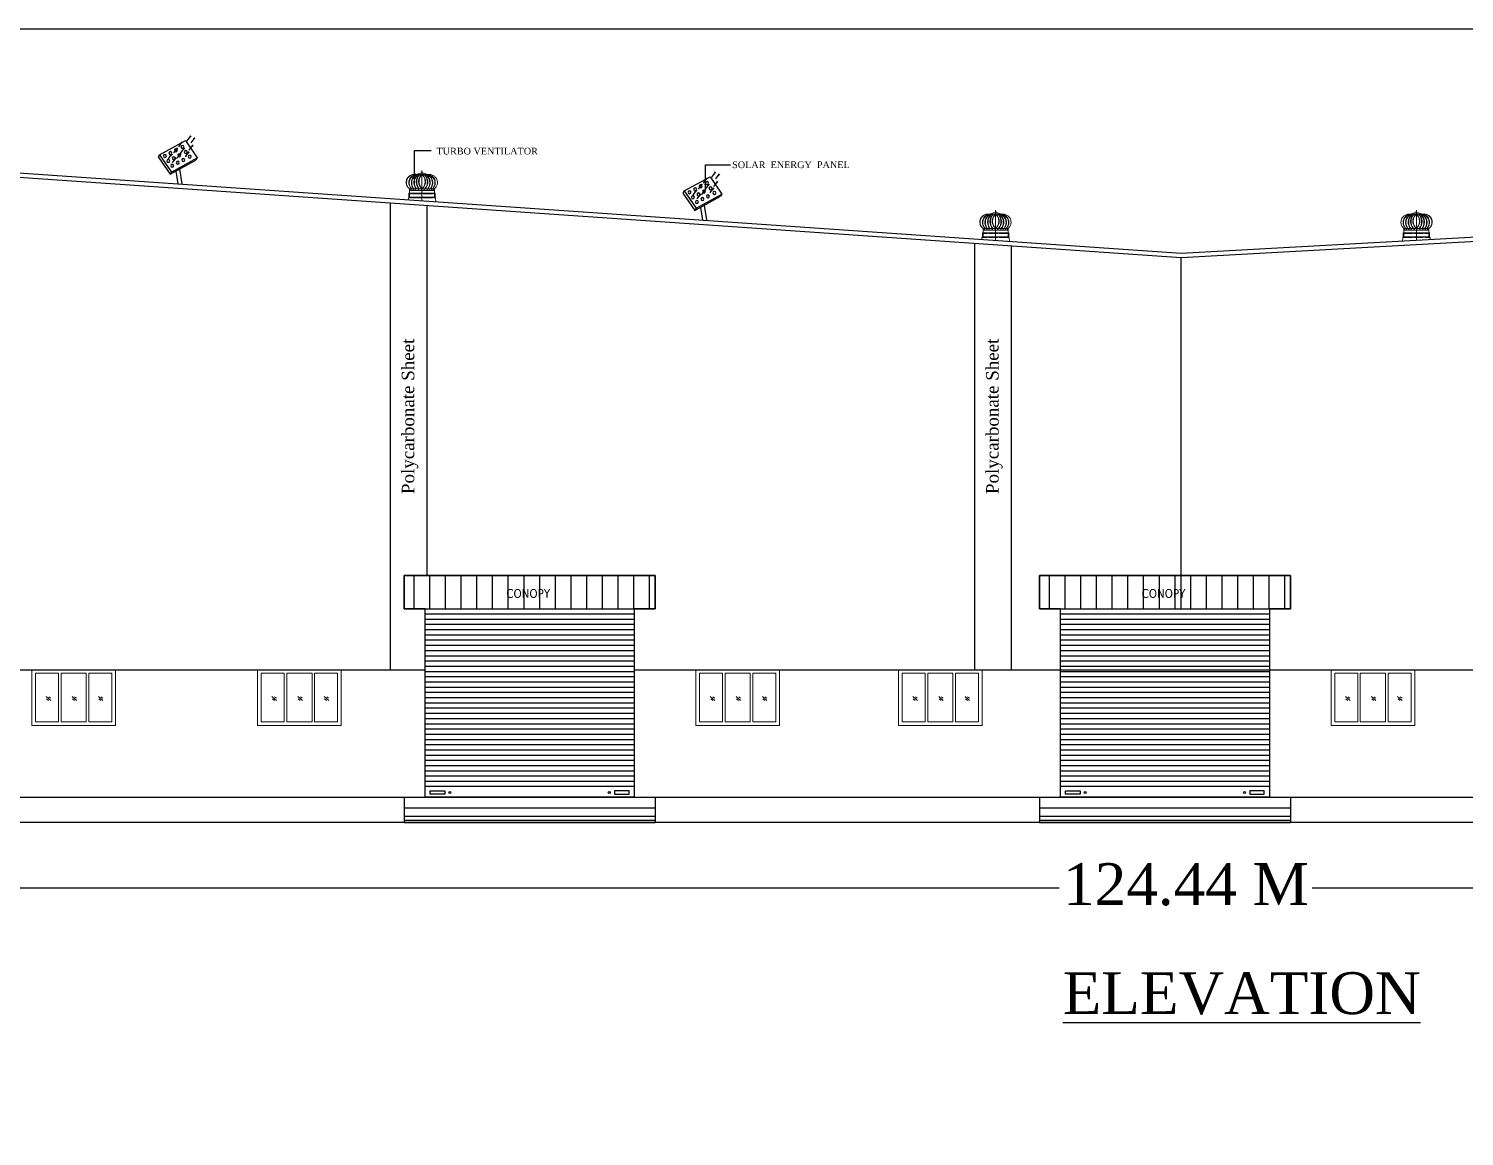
# Model space of a CAD drawing. Header units: metres. Extents: x 31037 to 31490, y -4422 to -3483.
# Drawn here: x 31196.81 to 31231.13, y -4395.07 to -4368.61 of the extents above; entities that cross this region are included whole.
import ezdxf

# ---------------------------------------------------------------- set-up
doc = ezdxf.new("R2010")
doc.units = ezdxf.units.M
doc.header["$LTSCALE"] = 30
doc.header["$MEASUREMENT"] = 0
doc.linetypes.add('DASHDOT', pattern=[1, 0.5, -0.25, 0, -0.25])
doc.layers.get('0').update_dxf_attribs({"color": 30, "lineweight": 40})
for name, color, linetype in [('COLUMN', 2, 'Continuous'), ('JSC-1A-Thin', 254, 'Continuous'), ('JSC-B-Main Wall', 20, 'Continuous'), ('OBJ', 5, 'Continuous')]:
    doc.layers.add(name, color=color, linetype=linetype)
for name, color, linetype, lineweight in [('DIM', 5, 'Continuous', 25), ('HAT', 8, 'Continuous', 18), ('JSC-K-Text 2', 7, 'Continuous', 20), ('JSC-S-Joinerys', 126, 'Continuous', 18), ('TEXT', 11, 'Continuous', 30), ('WINDOW', 3, 'Continuous', 30)]:
    doc.layers.add(name, color=color, linetype=linetype, lineweight=lineweight)
doc.styles.add('DIM', font='times.ttf')
doc.styles.add('JSC-Tahoma', font='tahoma.ttf')
doc.styles.add('ROMANC', font='times.ttf')
doc.styles.add('ROMANS', font='stylu.ttf', dxfattribs={"width": 0.75})
doc.styles.get("Standard").update_dxf_attribs({"font": 'times.ttf', "height": 0.05})
doc.dimstyles.new('STANDARD$7', dxfattribs={"dimtxt": 0.18, "dimasz": 7, "dimexe": 0.18, "dimexo": 0.0625, "dimgap": 0.09, "dimtad": 0, "dimtih": 1, "dimtoh": 1, "dimdec": 3, "dimzin": 0, "dimdsep": 46, "dimtxsty": 'ROMANS', "dimcen": 0.09, "dimclrd": 3, "dimclrt": 2, "dimaunit": 1, "dimadec": 0, "dimazin": 0, "dimtfac": 1, "dimtdec": 3, "dimtofl": 0, "dimtmove": 2, "dimatfit": 3, "dimfxl": 0, "dimtolj": 1, "dimtzin": 0, "dimarcsym": 0})

# ---------------------------------------------------------------- blocks, each defined once
blk = doc.blocks.new('EGEGRE')
at = {"layer": 'JSC-1A-Thin', "lineweight": 9, "extrusion": (0.000697341, -0.000131776, 1)}
blk.add_line((17325.445, -5309.269, 0), (17325.436, -5309.368), dxfattribs=at)
at = {"layer": 'JSC-1A-Thin', "lineweight": 9, "extrusion": (0.000697341, -0.000131776, 1), "elevation": 12.781}
for points in [[(17325.593, -5308.71), (17325.574, -5308.71), (17325.556, -5308.712), (17325.536, -5308.717), (17325.519, -5308.724), (17325.501, -5308.731), (17325.485, -5308.74), (17325.469, -5308.752), (17325.455, -5308.764), (17325.442, -5308.779), (17325.431, -5308.793), (17325.421, -5308.809), (17325.412, -5308.827), (17325.405, -5308.844), (17325.401, -5308.862), (17325.398, -5308.881), (17325.397, -5308.9), (17325.397, -5308.919), (17325.401, -5308.938), (17325.405, -5308.957), (17325.411, -5308.974), (17325.419, -5308.992), (17325.428, -5309.008), (17325.439, -5309.023), (17325.452, -5309.038), (17325.466, -5309.05)], [(17325.625, -5308.71), (17325.606, -5308.712), (17325.587, -5308.716), (17325.569, -5308.722), (17325.551, -5308.731), (17325.535, -5308.74), (17325.52, -5308.752), (17325.505, -5308.764), (17325.493, -5308.777), (17325.48, -5308.792), (17325.471, -5308.808), (17325.462, -5308.826), (17325.456, -5308.844), (17325.451, -5308.862), (17325.448, -5308.881), (17325.447, -5308.9), (17325.447, -5308.919), (17325.449, -5308.937), (17325.453, -5308.956), (17325.459, -5308.973), (17325.468, -5308.991), (17325.476, -5309.008), (17325.487, -5309.023), (17325.499, -5309.038), (17325.514, -5309.05)], [(17325.625, -5308.71), (17325.605, -5308.715), (17325.587, -5308.721), (17325.568, -5308.729), (17325.551, -5308.739), (17325.535, -5308.75), (17325.52, -5308.764), (17325.506, -5308.779), (17325.495, -5308.793), (17325.484, -5308.811), (17325.475, -5308.829), (17325.468, -5308.847), (17325.462, -5308.867), (17325.459, -5308.885), (17325.458, -5308.905), (17325.459, -5308.926), (17325.461, -5308.946), (17325.466, -5308.965), (17325.472, -5308.984), (17325.48, -5309.002), (17325.489, -5309.019), (17325.501, -5309.035), (17325.514, -5309.05)], [(17325.652, -5308.71), (17325.633, -5308.717), (17325.614, -5308.726), (17325.597, -5308.736), (17325.581, -5308.748), (17325.567, -5308.762), (17325.553, -5308.777), (17325.541, -5308.793), (17325.531, -5308.81), (17325.523, -5308.828), (17325.516, -5308.847), (17325.512, -5308.866), (17325.508, -5308.885), (17325.507, -5308.906), (17325.508, -5308.926), (17325.512, -5308.946), (17325.516, -5308.965), (17325.523, -5308.984), (17325.532, -5309.002), (17325.542, -5309.019), (17325.553, -5309.036), (17325.568, -5309.05)], [(17325.652, -5308.71), (17325.633, -5308.718), (17325.616, -5308.729), (17325.599, -5308.741), (17325.584, -5308.754), (17325.57, -5308.768), (17325.558, -5308.785), (17325.547, -5308.802), (17325.537, -5308.82), (17325.53, -5308.839), (17325.524, -5308.858), (17325.52, -5308.878), (17325.517, -5308.899), (17325.517, -5308.919), (17325.52, -5308.939), (17325.523, -5308.959), (17325.528, -5308.98), (17325.535, -5308.998), (17325.545, -5309.017), (17325.556, -5309.033), (17325.568, -5309.049)], [(17325.679, -5308.709), (17325.662, -5308.72), (17325.645, -5308.733), (17325.631, -5308.747), (17325.617, -5308.763), (17325.605, -5308.78), (17325.595, -5308.798), (17325.586, -5308.817), (17325.579, -5308.837), (17325.574, -5308.856), (17325.57, -5308.877), (17325.569, -5308.898), (17325.57, -5308.919), (17325.572, -5308.939), (17325.577, -5308.959), (17325.583, -5308.98), (17325.592, -5308.998), (17325.602, -5309.017), (17325.613, -5309.034), (17325.626, -5309.05)], [(17325.679, -5308.709), (17325.663, -5308.722), (17325.648, -5308.737), (17325.634, -5308.754), (17325.622, -5308.77), (17325.611, -5308.789), (17325.602, -5308.808), (17325.593, -5308.828), (17325.587, -5308.848), (17325.584, -5308.869), (17325.581, -5308.89), (17325.581, -5308.911), (17325.582, -5308.932), (17325.586, -5308.954), (17325.591, -5308.974), (17325.597, -5308.994), (17325.606, -5309.013), (17325.616, -5309.032), (17325.629, -5309.05)], [(17325.593, -5308.71), (17325.939, -5308.71)], [(17325.907, -5308.71), (17325.885, -5308.699), (17325.861, -5308.691), (17325.838, -5308.684), (17325.815, -5308.679), (17325.79, -5308.676), (17325.766, -5308.675), (17325.742, -5308.676), (17325.716, -5308.679), (17325.693, -5308.684), (17325.67, -5308.691), (17325.647, -5308.699), (17325.625, -5308.71)], [(17325.713, -5308.71), (17325.698, -5308.722), (17325.683, -5308.737), (17325.67, -5308.754), (17325.659, -5308.77), (17325.649, -5308.788), (17325.641, -5308.807), (17325.634, -5308.826), (17325.629, -5308.846), (17325.626, -5308.866), (17325.625, -5308.886), (17325.626, -5308.906), (17325.629, -5308.927), (17325.633, -5308.946), (17325.639, -5308.966), (17325.647, -5308.985), (17325.657, -5309.003), (17325.668, -5309.02), (17325.681, -5309.036), (17325.695, -5309.051)], [(17325.713, -5308.709), (17325.698, -5308.725), (17325.684, -5308.743), (17325.672, -5308.761), (17325.662, -5308.781), (17325.653, -5308.801), (17325.647, -5308.821), (17325.641, -5308.844), (17325.639, -5308.865), (17325.637, -5308.887), (17325.638, -5308.909), (17325.641, -5308.931), (17325.645, -5308.952), (17325.652, -5308.973), (17325.66, -5308.994), (17325.67, -5309.013), (17325.681, -5309.032), (17325.695, -5309.05)], [(17325.765, -5308.71), (17325.75, -5308.722), (17325.735, -5308.737), (17325.723, -5308.752), (17325.712, -5308.768), (17325.702, -5308.785), (17325.694, -5308.803), (17325.688, -5308.821), (17325.684, -5308.841), (17325.681, -5308.86), (17325.68, -5308.88), (17325.681, -5308.9), (17325.684, -5308.919), (17325.689, -5308.938), (17325.695, -5308.957), (17325.703, -5308.975), (17325.713, -5308.992), (17325.724, -5309.009), (17325.737, -5309.023), (17325.751, -5309.037), (17325.767, -5309.049)], [(17325.766, -5308.71), (17325.75, -5308.725), (17325.737, -5308.741), (17325.725, -5308.758), (17325.714, -5308.777), (17325.706, -5308.797), (17325.699, -5308.817), (17325.694, -5308.837), (17325.691, -5308.858), (17325.69, -5308.88), (17325.691, -5308.901), (17325.694, -5308.922), (17325.699, -5308.943), (17325.706, -5308.963), (17325.714, -5308.983), (17325.725, -5309.001), (17325.737, -5309.019), (17325.75, -5309.035), (17325.766, -5309.05)], [(17325.754, -5308.667), (17325.777, -5308.667), (17325.777, -5308.674), (17325.754, -5308.674), (17325.754, -5308.667)], [(17325.761, -5308.637), (17325.77, -5308.637)], [(17325.761, -5308.637), (17325.761, -5308.667)], [(17325.762, -5309.05), (17325.777, -5309.035), (17325.79, -5309.019), (17325.803, -5309.001), (17325.813, -5308.983), (17325.822, -5308.963), (17325.828, -5308.943), (17325.834, -5308.922), (17325.836, -5308.901), (17325.837, -5308.88), (17325.836, -5308.858), (17325.834, -5308.837), (17325.828, -5308.817), (17325.822, -5308.797), (17325.813, -5308.777), (17325.803, -5308.758), (17325.79, -5308.741), (17325.777, -5308.725), (17325.762, -5308.71)], [(17325.762, -5309.049), (17325.777, -5309.037), (17325.791, -5309.023), (17325.804, -5309.009), (17325.815, -5308.992), (17325.825, -5308.975), (17325.834, -5308.957), (17325.84, -5308.938), (17325.844, -5308.919), (17325.848, -5308.9), (17325.848, -5308.88), (17325.848, -5308.86), (17325.844, -5308.841), (17325.84, -5308.821), (17325.834, -5308.803), (17325.826, -5308.785), (17325.817, -5308.768), (17325.806, -5308.752), (17325.793, -5308.737), (17325.779, -5308.722), (17325.763, -5308.71)], [(17325.77, -5308.637), (17325.77, -5308.667)], [(17325.833, -5309.05), (17325.846, -5309.032), (17325.858, -5309.013), (17325.868, -5308.994), (17325.876, -5308.973), (17325.882, -5308.952), (17325.887, -5308.931), (17325.89, -5308.909), (17325.89, -5308.887), (17325.889, -5308.865), (17325.886, -5308.844), (17325.881, -5308.821), (17325.874, -5308.801), (17325.866, -5308.781), (17325.855, -5308.761), (17325.844, -5308.743), (17325.83, -5308.725), (17325.815, -5308.709)], [(17325.834, -5309.051), (17325.848, -5309.036), (17325.86, -5309.02), (17325.871, -5309.003), (17325.881, -5308.985), (17325.889, -5308.966), (17325.895, -5308.946), (17325.899, -5308.927), (17325.903, -5308.906), (17325.903, -5308.886), (17325.903, -5308.866), (17325.899, -5308.846), (17325.894, -5308.826), (17325.888, -5308.807), (17325.88, -5308.788), (17325.869, -5308.77), (17325.859, -5308.754), (17325.845, -5308.737), (17325.831, -5308.722), (17325.815, -5308.71)], [(17325.9, -5309.05), (17325.912, -5309.032), (17325.922, -5309.013), (17325.931, -5308.994), (17325.937, -5308.974), (17325.942, -5308.954), (17325.946, -5308.932), (17325.947, -5308.911), (17325.946, -5308.89), (17325.944, -5308.869), (17325.941, -5308.848), (17325.935, -5308.828), (17325.927, -5308.808), (17325.917, -5308.789), (17325.907, -5308.77), (17325.894, -5308.754), (17325.88, -5308.737), (17325.865, -5308.722), (17325.849, -5308.709)], [(17325.903, -5309.05), (17325.915, -5309.034), (17325.927, -5309.017), (17325.936, -5308.998), (17325.945, -5308.98), (17325.951, -5308.959), (17325.955, -5308.939), (17325.959, -5308.919), (17325.959, -5308.898), (17325.958, -5308.877), (17325.955, -5308.856), (17325.95, -5308.837), (17325.942, -5308.817), (17325.934, -5308.798), (17325.923, -5308.78), (17325.911, -5308.763), (17325.898, -5308.747), (17325.882, -5308.733), (17325.867, -5308.72), (17325.849, -5308.709)], [(17325.961, -5309.049), (17325.973, -5309.033), (17325.983, -5309.017), (17325.992, -5308.998), (17326, -5308.98), (17326.005, -5308.959), (17326.009, -5308.939), (17326.011, -5308.919), (17326.011, -5308.899), (17326.009, -5308.878), (17326.005, -5308.858), (17325.999, -5308.839), (17325.991, -5308.82), (17325.982, -5308.802), (17325.971, -5308.785), (17325.959, -5308.768), (17325.944, -5308.754), (17325.929, -5308.741), (17325.913, -5308.729), (17325.895, -5308.718), (17325.877, -5308.71)], [(17325.961, -5309.05), (17325.974, -5309.036), (17325.986, -5309.019), (17325.997, -5309.002), (17326.005, -5308.984), (17326.012, -5308.965), (17326.017, -5308.946), (17326.02, -5308.926), (17326.02, -5308.906), (17326.02, -5308.885), (17326.017, -5308.866), (17326.012, -5308.847), (17326.005, -5308.828), (17325.997, -5308.81), (17325.987, -5308.793), (17325.974, -5308.777), (17325.961, -5308.762), (17325.946, -5308.748), (17325.931, -5308.736), (17325.914, -5308.726), (17325.896, -5308.717), (17325.877, -5308.71)], [(17325.903, -5308.71), (17325.922, -5308.712), (17325.941, -5308.716), (17325.959, -5308.722), (17325.976, -5308.731), (17325.992, -5308.74), (17326.007, -5308.752), (17326.022, -5308.764), (17326.035, -5308.777), (17326.047, -5308.792), (17326.056, -5308.808), (17326.065, -5308.826), (17326.072, -5308.844), (17326.077, -5308.862), (17326.08, -5308.881), (17326.081, -5308.9), (17326.08, -5308.919), (17326.078, -5308.937), (17326.074, -5308.956), (17326.068, -5308.973), (17326.06, -5308.991), (17326.051, -5309.008), (17326.04, -5309.023), (17326.028, -5309.038), (17326.014, -5309.05), (17326.027, -5309.035), (17326.038, -5309.019), (17326.049, -5309.002), (17326.056, -5308.984), (17326.063, -5308.965), (17326.068, -5308.946), (17326.07, -5308.926), (17326.07, -5308.905), (17326.069, -5308.885), (17326.066, -5308.867), (17326.06, -5308.847), (17326.053, -5308.829), (17326.045, -5308.811), (17326.034, -5308.793), (17326.022, -5308.779), (17326.008, -5308.764), (17325.994, -5308.75), (17325.978, -5308.739), (17325.96, -5308.729), (17325.942, -5308.721), (17325.923, -5308.715), (17325.904, -5308.71)], [(17326.065, -5309.049), (17326.08, -5309.038), (17326.093, -5309.024), (17326.106, -5309.01), (17326.116, -5308.994), (17326.126, -5308.977), (17326.133, -5308.961), (17326.138, -5308.943), (17326.142, -5308.923), (17326.144, -5308.905), (17326.144, -5308.886), (17326.142, -5308.867), (17326.138, -5308.849), (17326.132, -5308.831), (17326.125, -5308.814), (17326.116, -5308.798), (17326.105, -5308.782), (17326.092, -5308.767), (17326.079, -5308.754), (17326.063, -5308.743), (17326.049, -5308.733), (17326.031, -5308.724), (17326.013, -5308.718), (17325.995, -5308.713), (17325.977, -5308.71), (17325.958, -5308.709), (17325.939, -5308.71)], [(17326.066, -5309.05), (17326.08, -5309.038), (17326.093, -5309.023), (17326.104, -5309.008), (17326.114, -5308.992), (17326.122, -5308.974), (17326.127, -5308.957), (17326.132, -5308.938), (17326.135, -5308.919), (17326.135, -5308.9), (17326.134, -5308.881), (17326.131, -5308.862), (17326.126, -5308.844), (17326.12, -5308.827), (17326.111, -5308.809), (17326.101, -5308.793), (17326.09, -5308.779), (17326.077, -5308.764), (17326.063, -5308.752), (17326.047, -5308.74), (17326.031, -5308.731), (17326.013, -5308.724), (17325.996, -5308.717), (17325.977, -5308.712), (17325.959, -5308.71), (17325.94, -5308.71)], [(17325.451, -5309.159), (17326.08, -5309.159)], [(17326.08, -5309.254), (17325.451, -5309.254), (17325.451, -5309.159)], [(17325.466, -5309.05), (17326.066, -5309.05)], [(17325.466, -5309.05), (17325.497, -5309.093)], [(17325.466, -5309.159), (17325.466, -5309.05)], [(17325.466, -5309.093), (17326.066, -5309.093)], [(17325.466, -5309.169), (17325.467, -5309.169)], [(17325.466, -5309.169), (17325.466, -5309.17)], [(17325.466, -5309.172), (17325.466, -5309.173)], [(17325.466, -5309.174), (17325.466, -5309.176)], [(17325.466, -5309.176), (17325.466, -5309.178)], [(17325.466, -5309.179), (17325.466, -5309.182)], [(17325.466, -5309.182), (17325.466, -5309.184)], [(17325.466, -5309.184), (17325.466, -5309.186)], [(17325.466, -5309.187), (17325.466, -5309.19)], [(17325.466, -5309.191), (17325.466, -5309.192)], [(17325.466, -5309.193), (17325.466, -5309.195)], [(17325.466, -5309.195), (17325.466, -5309.197)], [(17325.466, -5309.199), (17325.466, -5309.201)], [(17325.466, -5309.201), (17325.466, -5309.203)], [(17325.466, -5309.203), (17325.466, -5309.205)], [(17325.466, -5309.206), (17325.466, -5309.209)], [(17325.466, -5309.209), (17325.466, -5309.211)], [(17325.466, -5309.212), (17325.466, -5309.214)], [(17325.466, -5309.214), (17325.466, -5309.217)], [(17325.466, -5309.218), (17325.466, -5309.22)], [(17325.466, -5309.22), (17325.466, -5309.222)], [(17325.466, -5309.222), (17325.466, -5309.224)], [(17325.466, -5309.225), (17325.466, -5309.228)], [(17325.466, -5309.228), (17325.466, -5309.23)], [(17325.466, -5309.231), (17325.466, -5309.232)], [(17325.466, -5309.233), (17325.466, -5309.236)], [(17325.466, -5309.237), (17325.466, -5309.239)], [(17325.466, -5309.239), (17325.466, -5309.241)], [(17325.466, -5309.241), (17325.466, -5309.243)], [(17325.466, -5309.245), (17325.466, -5309.247)], [(17325.468, -5309.169), (17325.47, -5309.169)], [(17325.47, -5309.169), (17325.472, -5309.169)], [(17325.474, -5309.169), (17325.475, -5309.169)], [(17325.476, -5309.169), (17325.478, -5309.169)], [(17325.478, -5309.169), (17325.48, -5309.169)], [(17325.481, -5309.169), (17325.483, -5309.169)], [(17325.484, -5309.169), (17325.486, -5309.169)], [(17325.487, -5309.169), (17325.489, -5309.169)], [(17325.489, -5309.169), (17325.491, -5309.169)], [(17325.493, -5309.169), (17325.494, -5309.169)], [(17325.495, -5309.169), (17325.497, -5309.169)], [(17325.497, -5309.169), (17325.499, -5309.169)], [(17325.501, -5309.169), (17325.502, -5309.169)], [(17325.503, -5309.169), (17325.505, -5309.169)], [(17325.505, -5309.169), (17325.507, -5309.169)], [(17325.508, -5309.169), (17325.51, -5309.169)], [(17325.512, -5309.169), (17325.513, -5309.169)], [(17325.514, -5309.05), (17325.545, -5309.093)], [(17325.514, -5309.169), (17325.516, -5309.169)], [(17325.516, -5309.169), (17325.519, -5309.169)], [(17325.52, -5309.169), (17325.521, -5309.169)], [(17325.522, -5309.169), (17325.524, -5309.169)], [(17325.524, -5309.169), (17325.526, -5309.169)], [(17325.527, -5309.169), (17325.529, -5309.169)], [(17325.53, -5309.169), (17325.532, -5309.169)], [(17325.533, -5309.169), (17325.535, -5309.169)], [(17325.535, -5309.169), (17325.538, -5309.169)], [(17325.539, -5309.169), (17325.54, -5309.169)], [(17325.541, -5309.169), (17325.543, -5309.169)], [(17325.543, -5309.169), (17325.545, -5309.169)], [(17325.547, -5309.169), (17325.548, -5309.169)], [(17325.549, -5309.169), (17325.551, -5309.169)], [(17325.551, -5309.169), (17325.553, -5309.169)], [(17325.554, -5309.169), (17325.557, -5309.169)], [(17325.558, -5309.169), (17325.559, -5309.169)], [(17325.56, -5309.169), (17325.562, -5309.169)], [(17325.562, -5309.169), (17325.565, -5309.169)], [(17325.566, -5309.169), (17325.567, -5309.169)], [(17325.567, -5309.05), (17325.599, -5309.093)], [(17325.568, -5309.169), (17325.57, -5309.169)], [(17325.57, -5309.169), (17325.572, -5309.169)], [(17325.574, -5309.169), (17325.576, -5309.169)], [(17325.576, -5309.169), (17325.578, -5309.169)], [(17325.579, -5309.169), (17325.581, -5309.169)], [(17325.581, -5309.169), (17325.584, -5309.169)], [(17325.585, -5309.169), (17325.586, -5309.169)], [(17325.587, -5309.169), (17325.589, -5309.169)], [(17325.589, -5309.169), (17325.592, -5309.169)], [(17325.593, -5309.169), (17325.595, -5309.169)], [(17325.595, -5309.169), (17325.597, -5309.169)], [(17325.597, -5309.169), (17325.599, -5309.169)], [(17325.6, -5309.169), (17325.603, -5309.169)], [(17325.604, -5309.169), (17325.605, -5309.169)], [(17325.606, -5309.169), (17325.608, -5309.169)], [(17325.608, -5309.169), (17325.611, -5309.169)], [(17325.612, -5309.169), (17325.614, -5309.169)], [(17325.614, -5309.169), (17325.616, -5309.169)], [(17325.616, -5309.169), (17325.618, -5309.169)], [(17325.62, -5309.169), (17325.622, -5309.169)], [(17325.622, -5309.169), (17325.624, -5309.169)], [(17325.625, -5309.169), (17325.627, -5309.169)], [(17325.626, -5309.05), (17325.658, -5309.093)], [(17325.627, -5309.169), (17325.63, -5309.169)], [(17325.631, -5309.169), (17325.633, -5309.169)], [(17325.633, -5309.169), (17325.635, -5309.169)], [(17325.635, -5309.169), (17325.638, -5309.169)], [(17325.639, -5309.169), (17325.641, -5309.169)], [(17325.641, -5309.169), (17325.643, -5309.169)], [(17325.644, -5309.169), (17325.645, -5309.169)], [(17325.647, -5309.169), (17325.649, -5309.169)], [(17325.65, -5309.169), (17325.652, -5309.169)], [(17325.652, -5309.169), (17325.654, -5309.169)], [(17325.654, -5309.169), (17325.657, -5309.169)], [(17325.658, -5309.169), (17325.66, -5309.169)], [(17325.66, -5309.169), (17325.662, -5309.169)], [(17325.663, -5309.169), (17325.665, -5309.169)], [(17325.666, -5309.169), (17325.668, -5309.169)], [(17325.668, -5309.169), (17325.67, -5309.169)], [(17325.671, -5309.169), (17325.673, -5309.169)], [(17325.673, -5309.169), (17325.676, -5309.169)], [(17325.677, -5309.169), (17325.679, -5309.169)], [(17325.679, -5309.169), (17325.681, -5309.169)], [(17325.682, -5309.169), (17325.684, -5309.169)], [(17325.685, -5309.169), (17325.687, -5309.169)], [(17325.687, -5309.169), (17325.689, -5309.169)], [(17325.69, -5309.169), (17325.691, -5309.169)], [(17325.693, -5309.169), (17325.695, -5309.169)], [(17325.695, -5309.05), (17325.726, -5309.093)], [(17325.696, -5309.169), (17325.698, -5309.169)], [(17325.698, -5309.169), (17325.7, -5309.169)], [(17325.702, -5309.169), (17325.703, -5309.169)], [(17325.704, -5309.169), (17325.706, -5309.169)], [(17325.706, -5309.169), (17325.708, -5309.169)], [(17325.709, -5309.169), (17325.711, -5309.169)], [(17325.712, -5309.169), (17325.714, -5309.169)], [(17325.714, -5309.169), (17325.716, -5309.169)], [(17325.717, -5309.169), (17325.719, -5309.169)], [(17325.721, -5309.169), (17325.722, -5309.169)], [(17325.723, -5309.169), (17325.725, -5309.169)], [(17325.725, -5309.169), (17325.727, -5309.169)], [(17325.728, -5309.169), (17325.73, -5309.169)], [(17325.731, -5309.169), (17325.733, -5309.169)], [(17325.733, -5309.169), (17325.735, -5309.169)], [(17325.736, -5309.169), (17325.738, -5309.169)], [(17325.739, -5309.169), (17325.741, -5309.169)], [(17325.742, -5309.169), (17325.744, -5309.169)], [(17325.744, -5309.169), (17325.746, -5309.169)], [(17325.748, -5309.169), (17325.749, -5309.169)], [(17325.75, -5309.169), (17325.752, -5309.169)], [(17325.752, -5309.169), (17325.754, -5309.169)], [(17325.755, -5309.169), (17325.757, -5309.169)], [(17325.758, -5309.169), (17325.76, -5309.169)], [(17325.76, -5309.169), (17325.762, -5309.169)], [(17325.762, -5309.05), (17325.794, -5309.093)], [(17325.763, -5309.169), (17325.766, -5309.169)], [(17325.767, -5309.169), (17325.768, -5309.169)], [(17325.769, -5309.169), (17325.771, -5309.169)], [(17325.771, -5309.169), (17325.773, -5309.169)], [(17325.775, -5309.169), (17325.776, -5309.169)], [(17325.777, -5309.169), (17325.779, -5309.169)], [(17325.779, -5309.169), (17325.781, -5309.169)], [(17325.782, -5309.169), (17325.785, -5309.169)], [(17325.785, -5309.169), (17325.787, -5309.169)], [(17325.788, -5309.169), (17325.79, -5309.169)], [(17325.79, -5309.169), (17325.793, -5309.169)], [(17325.794, -5309.169), (17325.795, -5309.169)], [(17325.796, -5309.169), (17325.798, -5309.169)], [(17325.798, -5309.169), (17325.8, -5309.169)], [(17325.801, -5309.169), (17325.804, -5309.169)], [(17325.804, -5309.169), (17325.806, -5309.169)], [(17325.806, -5309.169), (17325.808, -5309.169)], [(17325.809, -5309.169), (17325.812, -5309.169)], [(17325.813, -5309.169), (17325.814, -5309.169)], [(17325.815, -5309.169), (17325.817, -5309.169)], [(17325.817, -5309.169), (17325.819, -5309.169)], [(17325.821, -5309.169), (17325.823, -5309.169)], [(17325.823, -5309.169), (17325.825, -5309.169)], [(17325.825, -5309.169), (17325.827, -5309.169)], [(17325.828, -5309.169), (17325.831, -5309.169)], [(17325.831, -5309.169), (17325.833, -5309.169)], [(17325.834, -5309.05), (17325.865, -5309.093)], [(17325.834, -5309.169), (17325.836, -5309.169)], [(17325.836, -5309.169), (17325.839, -5309.169)], [(17325.84, -5309.169), (17325.842, -5309.169)], [(17325.842, -5309.169), (17325.844, -5309.169)], [(17325.844, -5309.169), (17325.846, -5309.169)], [(17325.848, -5309.169), (17325.85, -5309.169)], [(17325.85, -5309.169), (17325.852, -5309.169)], [(17325.853, -5309.169), (17325.854, -5309.169)], [(17325.855, -5309.169), (17325.858, -5309.169)], [(17325.859, -5309.169), (17325.861, -5309.169)], [(17325.861, -5309.169), (17325.863, -5309.169)], [(17325.864, -5309.169), (17325.866, -5309.169)], [(17325.867, -5309.169), (17325.869, -5309.169)], [(17325.869, -5309.169), (17325.871, -5309.169)], [(17325.872, -5309.169), (17325.873, -5309.169)], [(17325.874, -5309.169), (17325.877, -5309.169)], [(17325.877, -5309.169), (17325.88, -5309.169)], [(17325.88, -5309.169), (17325.882, -5309.169)], [(17325.883, -5309.169), (17325.885, -5309.169)], [(17325.886, -5309.169), (17325.888, -5309.169)], [(17325.888, -5309.169), (17325.89, -5309.169)], [(17325.891, -5309.169), (17325.892, -5309.169)], [(17325.894, -5309.169), (17325.896, -5309.169)], [(17325.896, -5309.169), (17325.898, -5309.169)], [(17325.899, -5309.169), (17325.9, -5309.169)], [(17325.901, -5309.05), (17325.934, -5309.093)], [(17325.903, -5309.169), (17325.904, -5309.169)], [(17325.905, -5309.169), (17325.907, -5309.169)], [(17325.907, -5309.169), (17325.909, -5309.169)], [(17325.91, -5309.169), (17325.912, -5309.169)], [(17325.913, -5309.169), (17325.915, -5309.169)], [(17325.915, -5309.169), (17325.917, -5309.169)], [(17325.918, -5309.169), (17325.919, -5309.169)], [(17325.921, -5309.169), (17325.923, -5309.169)], [(17325.923, -5309.169), (17325.926, -5309.169)], [(17325.926, -5309.169), (17325.928, -5309.169)], [(17325.929, -5309.169), (17325.931, -5309.169)], [(17325.932, -5309.169), (17325.934, -5309.169)], [(17325.934, -5309.169), (17325.936, -5309.169)], [(17325.937, -5309.169), (17325.939, -5309.169)], [(17325.94, -5309.169), (17325.942, -5309.169)], [(17325.942, -5309.169), (17325.944, -5309.169)], [(17325.945, -5309.169), (17325.946, -5309.169)], [(17325.949, -5309.169), (17325.95, -5309.169)], [(17325.951, -5309.169), (17325.953, -5309.169)], [(17325.953, -5309.169), (17325.955, -5309.169)], [(17325.956, -5309.169), (17325.958, -5309.169)], [(17325.959, -5309.169), (17325.961, -5309.169)], [(17325.961, -5309.05), (17325.992, -5309.093)], [(17325.961, -5309.169), (17325.963, -5309.169)], [(17325.964, -5309.169), (17325.965, -5309.169)], [(17325.967, -5309.169), (17325.969, -5309.169)], [(17325.969, -5309.169), (17325.971, -5309.169)], [(17325.972, -5309.169), (17325.974, -5309.169)], [(17325.976, -5309.169), (17325.977, -5309.169)], [(17325.978, -5309.169), (17325.98, -5309.169)], [(17325.98, -5309.169), (17325.982, -5309.169)], [(17325.983, -5309.169), (17325.985, -5309.169)], [(17325.986, -5309.169), (17325.988, -5309.169)], [(17325.988, -5309.169), (17325.99, -5309.169)], [(17325.991, -5309.169), (17325.994, -5309.169)], [(17325.994, -5309.169), (17325.996, -5309.169)], [(17325.997, -5309.169), (17325.999, -5309.169)], [(17325.999, -5309.169), (17326.001, -5309.169)], [(17326.002, -5309.169), (17326.004, -5309.169)], [(17326.005, -5309.169), (17326.007, -5309.169)], [(17326.007, -5309.169), (17326.009, -5309.169)], [(17326.01, -5309.169), (17326.013, -5309.169)], [(17326.013, -5309.169), (17326.015, -5309.169)], [(17326.016, -5309.05), (17326.047, -5309.093)], [(17326.016, -5309.169), (17326.017, -5309.169)], [(17326.018, -5309.169), (17326.02, -5309.169)], [(17326.022, -5309.169), (17326.023, -5309.169)], [(17326.024, -5309.169), (17326.026, -5309.169)], [(17326.026, -5309.169), (17326.028, -5309.169)], [(17326.029, -5309.169), (17326.032, -5309.169)], [(17326.032, -5309.169), (17326.034, -5309.169)], [(17326.035, -5309.169), (17326.036, -5309.169)], [(17326.037, -5309.169), (17326.04, -5309.169)], [(17326.04, -5309.169), (17326.042, -5309.169)], [(17326.043, -5309.169), (17326.045, -5309.169)], [(17326.045, -5309.169), (17326.047, -5309.169)], [(17326.049, -5309.169), (17326.051, -5309.169)], [(17326.051, -5309.169), (17326.053, -5309.169)], [(17326.054, -5309.169), (17326.055, -5309.169)], [(17326.056, -5309.169), (17326.059, -5309.169)], [(17326.059, -5309.169), (17326.061, -5309.169)], [(17326.062, -5309.169), (17326.063, -5309.169)], [(17326.064, -5309.169), (17326.066, -5309.169)], [(17326.066, -5309.159), (17326.066, -5309.05)], [(17326.066, -5309.169), (17326.066, -5309.17)], [(17326.066, -5309.172), (17326.066, -5309.173)], [(17326.066, -5309.174), (17326.066, -5309.176)], [(17326.066, -5309.176), (17326.066, -5309.178)], [(17326.066, -5309.179), (17326.066, -5309.182)], [(17326.066, -5309.182), (17326.066, -5309.184)], [(17326.066, -5309.184), (17326.066, -5309.186)], [(17326.066, -5309.187), (17326.066, -5309.19)], [(17326.066, -5309.191), (17326.066, -5309.192)], [(17326.066, -5309.193), (17326.066, -5309.195)], [(17326.066, -5309.195), (17326.066, -5309.197)], [(17326.066, -5309.199), (17326.066, -5309.201)], [(17326.066, -5309.201), (17326.066, -5309.203)], [(17326.066, -5309.203), (17326.066, -5309.205)], [(17326.066, -5309.206), (17326.066, -5309.209)], [(17326.066, -5309.209), (17326.066, -5309.211)], [(17326.066, -5309.212), (17326.066, -5309.214)], [(17326.066, -5309.214), (17326.066, -5309.217)], [(17326.066, -5309.218), (17326.066, -5309.22)], [(17326.066, -5309.22), (17326.066, -5309.222)], [(17326.066, -5309.222), (17326.066, -5309.224)], [(17326.066, -5309.225), (17326.066, -5309.228)], [(17326.066, -5309.228), (17326.066, -5309.23)], [(17326.066, -5309.231), (17326.066, -5309.232)], [(17326.066, -5309.233), (17326.066, -5309.236)], [(17326.066, -5309.237), (17326.066, -5309.239)], [(17326.066, -5309.239), (17326.066, -5309.241)], [(17326.066, -5309.241), (17326.066, -5309.243)], [(17326.066, -5309.245), (17326.066, -5309.247)], [(17326.08, -5309.254), (17326.08, -5309.159)], [(17325.441, -5309.268), (17325.466, -5309.268)], [(17325.466, -5309.247), (17325.466, -5309.249)], [(17325.466, -5309.25), (17325.466, -5309.251)], [(17325.466, -5309.252), (17325.466, -5309.255)], [(17325.466, -5309.255), (17325.466, -5309.258)], [(17325.466, -5309.258), (17325.466, -5309.26)], [(17325.466, -5309.261), (17325.466, -5309.263)], [(17325.466, -5309.264), (17325.466, -5309.266)], [(17325.466, -5309.266), (17325.466, -5309.268)], [(17325.466, -5309.268), (17325.467, -5309.268)], [(17325.468, -5309.268), (17325.47, -5309.268)], [(17325.47, -5309.268), (17325.472, -5309.268)], [(17325.474, -5309.268), (17325.475, -5309.268)], [(17325.476, -5309.268), (17325.478, -5309.268)], [(17325.478, -5309.268), (17325.48, -5309.268)], [(17325.481, -5309.268), (17325.483, -5309.268)], [(17325.484, -5309.268), (17325.486, -5309.268)], [(17325.487, -5309.268), (17325.489, -5309.268)], [(17325.489, -5309.268), (17325.491, -5309.268)], [(17325.493, -5309.268), (17325.494, -5309.268)], [(17325.495, -5309.268), (17325.497, -5309.268)], [(17325.497, -5309.268), (17325.499, -5309.268)], [(17325.501, -5309.268), (17325.502, -5309.268)], [(17325.503, -5309.268), (17325.505, -5309.268)], [(17325.505, -5309.268), (17325.507, -5309.268)], [(17325.508, -5309.268), (17325.51, -5309.268)], [(17325.512, -5309.268), (17325.513, -5309.268)], [(17325.514, -5309.268), (17325.516, -5309.268)], [(17325.516, -5309.268), (17325.519, -5309.268)], [(17325.52, -5309.268), (17325.521, -5309.268)], [(17325.522, -5309.268), (17325.524, -5309.268)], [(17325.524, -5309.268), (17325.526, -5309.268)], [(17325.527, -5309.268), (17325.529, -5309.268)], [(17325.53, -5309.268), (17325.532, -5309.268)], [(17325.533, -5309.268), (17325.535, -5309.268)], [(17325.535, -5309.268), (17325.538, -5309.268)], [(17325.539, -5309.268), (17325.54, -5309.268)], [(17325.541, -5309.268), (17325.543, -5309.268)], [(17325.543, -5309.268), (17325.545, -5309.268)], [(17325.547, -5309.268), (17325.548, -5309.268)], [(17325.549, -5309.268), (17325.551, -5309.268)], [(17325.551, -5309.268), (17325.553, -5309.268)], [(17325.554, -5309.268), (17325.557, -5309.268)], [(17325.558, -5309.268), (17325.559, -5309.268)], [(17325.56, -5309.268), (17325.562, -5309.268)], [(17325.562, -5309.268), (17325.565, -5309.268)], [(17325.566, -5309.268), (17325.567, -5309.268)], [(17325.568, -5309.268), (17325.57, -5309.268)], [(17325.57, -5309.268), (17325.572, -5309.268)], [(17325.574, -5309.268), (17325.576, -5309.268)], [(17325.576, -5309.268), (17325.578, -5309.268)], [(17325.579, -5309.268), (17325.581, -5309.268)], [(17325.581, -5309.268), (17325.584, -5309.268)], [(17325.585, -5309.268), (17325.586, -5309.268)], [(17325.587, -5309.268), (17325.589, -5309.268)], [(17325.589, -5309.268), (17325.592, -5309.268)], [(17325.593, -5309.268), (17325.595, -5309.268)], [(17325.595, -5309.268), (17325.597, -5309.268)], [(17325.597, -5309.268), (17325.599, -5309.268)], [(17325.6, -5309.268), (17325.603, -5309.268)], [(17325.604, -5309.268), (17325.605, -5309.268)], [(17325.606, -5309.268), (17325.608, -5309.268)], [(17325.608, -5309.268), (17325.611, -5309.268)], [(17325.612, -5309.268), (17325.614, -5309.268)], [(17325.614, -5309.268), (17325.616, -5309.268)], [(17325.616, -5309.268), (17325.618, -5309.268)], [(17325.62, -5309.268), (17325.622, -5309.268)], [(17325.622, -5309.268), (17325.624, -5309.268)], [(17325.625, -5309.268), (17325.627, -5309.268)], [(17325.627, -5309.268), (17325.63, -5309.268)], [(17325.631, -5309.268), (17325.633, -5309.268)], [(17325.633, -5309.268), (17325.635, -5309.268)], [(17325.635, -5309.268), (17325.638, -5309.268)], [(17325.639, -5309.268), (17325.641, -5309.268)], [(17325.641, -5309.268), (17325.643, -5309.268)], [(17325.644, -5309.268), (17325.645, -5309.268)], [(17325.647, -5309.268), (17325.649, -5309.268)], [(17325.65, -5309.268), (17325.652, -5309.268)], [(17325.652, -5309.268), (17325.654, -5309.268)], [(17325.654, -5309.268), (17325.657, -5309.268)], [(17325.658, -5309.268), (17325.66, -5309.268)], [(17325.66, -5309.268), (17325.662, -5309.268)], [(17325.663, -5309.268), (17325.665, -5309.268)], [(17325.666, -5309.268), (17325.668, -5309.268)], [(17325.668, -5309.268), (17325.67, -5309.268)], [(17325.671, -5309.268), (17325.673, -5309.268)], [(17325.673, -5309.268), (17325.676, -5309.268)], [(17325.677, -5309.268), (17325.679, -5309.268)], [(17325.679, -5309.268), (17325.681, -5309.268)], [(17325.682, -5309.268), (17325.684, -5309.268)], [(17325.685, -5309.268), (17325.687, -5309.268)], [(17325.687, -5309.268), (17325.689, -5309.268)], [(17325.69, -5309.268), (17325.691, -5309.268)], [(17325.693, -5309.268), (17325.695, -5309.268)], [(17325.696, -5309.268), (17325.698, -5309.268)], [(17325.698, -5309.268), (17325.7, -5309.268)], [(17325.702, -5309.268), (17325.703, -5309.268)], [(17325.704, -5309.268), (17325.706, -5309.268)], [(17325.706, -5309.268), (17325.708, -5309.268)], [(17325.709, -5309.268), (17325.711, -5309.268)], [(17325.712, -5309.268), (17325.714, -5309.268)], [(17325.714, -5309.268), (17325.716, -5309.268)], [(17325.717, -5309.268), (17325.719, -5309.268)], [(17325.721, -5309.268), (17325.722, -5309.268)], [(17325.723, -5309.268), (17325.725, -5309.268)], [(17325.725, -5309.268), (17325.727, -5309.268)], [(17325.728, -5309.268), (17325.73, -5309.268)], [(17325.731, -5309.268), (17325.733, -5309.268)], [(17325.733, -5309.268), (17325.735, -5309.268)], [(17325.736, -5309.268), (17325.738, -5309.268)], [(17325.739, -5309.268), (17325.741, -5309.268)], [(17325.742, -5309.268), (17325.744, -5309.268)], [(17325.744, -5309.268), (17325.746, -5309.268)], [(17325.748, -5309.268), (17325.749, -5309.268)], [(17325.75, -5309.268), (17325.752, -5309.268)], [(17325.752, -5309.268), (17325.754, -5309.268)], [(17325.755, -5309.268), (17325.757, -5309.268)], [(17325.758, -5309.268), (17325.76, -5309.268)], [(17325.76, -5309.268), (17325.762, -5309.268)], [(17325.763, -5309.268), (17325.766, -5309.268)], [(17325.767, -5309.268), (17325.768, -5309.268)], [(17325.769, -5309.268), (17325.771, -5309.268)], [(17325.771, -5309.268), (17325.773, -5309.268)], [(17325.775, -5309.268), (17325.776, -5309.268)], [(17325.777, -5309.268), (17325.779, -5309.268)], [(17325.779, -5309.268), (17325.781, -5309.268)], [(17325.782, -5309.268), (17325.785, -5309.268)], [(17325.785, -5309.268), (17325.787, -5309.268)], [(17325.788, -5309.268), (17325.79, -5309.268)], [(17325.79, -5309.268), (17325.793, -5309.268)], [(17325.794, -5309.268), (17325.795, -5309.268)], [(17325.796, -5309.268), (17325.798, -5309.268)], [(17325.798, -5309.268), (17325.8, -5309.268)], [(17325.801, -5309.268), (17325.804, -5309.268)], [(17325.804, -5309.268), (17325.806, -5309.268)], [(17325.806, -5309.268), (17325.808, -5309.268)], [(17325.809, -5309.268), (17325.812, -5309.268)], [(17325.813, -5309.268), (17325.814, -5309.268)], [(17325.815, -5309.268), (17325.817, -5309.268)], [(17325.817, -5309.268), (17325.819, -5309.268)], [(17325.821, -5309.268), (17325.823, -5309.268)], [(17325.823, -5309.268), (17325.825, -5309.268)], [(17325.825, -5309.268), (17325.827, -5309.268)], [(17325.828, -5309.268), (17325.831, -5309.268)], [(17325.831, -5309.268), (17325.833, -5309.268)], [(17325.834, -5309.268), (17325.836, -5309.268)], [(17325.836, -5309.268), (17325.839, -5309.268)], [(17325.84, -5309.268), (17325.842, -5309.268)], [(17325.842, -5309.268), (17325.844, -5309.268)], [(17325.844, -5309.268), (17325.846, -5309.268)], [(17325.848, -5309.268), (17325.85, -5309.268)], [(17325.85, -5309.268), (17325.852, -5309.268)], [(17325.853, -5309.268), (17325.854, -5309.268)], [(17325.855, -5309.268), (17325.858, -5309.268)], [(17325.859, -5309.268), (17325.861, -5309.268)], [(17325.861, -5309.268), (17325.863, -5309.268)], [(17325.864, -5309.268), (17325.866, -5309.268)], [(17325.867, -5309.268), (17325.869, -5309.268)], [(17325.869, -5309.268), (17325.871, -5309.268)], [(17325.872, -5309.268), (17325.873, -5309.268)], [(17325.874, -5309.268), (17325.877, -5309.268)], [(17325.877, -5309.268), (17325.88, -5309.268)], [(17325.88, -5309.268), (17325.882, -5309.268)], [(17325.883, -5309.268), (17325.885, -5309.268)], [(17325.886, -5309.268), (17325.888, -5309.268)], [(17325.888, -5309.268), (17325.89, -5309.268)], [(17325.891, -5309.268), (17325.892, -5309.268)], [(17325.894, -5309.268), (17325.896, -5309.268)], [(17325.896, -5309.268), (17325.898, -5309.268)], [(17325.899, -5309.268), (17325.9, -5309.268)], [(17325.903, -5309.268), (17325.904, -5309.268)], [(17325.905, -5309.268), (17325.907, -5309.268)], [(17325.907, -5309.268), (17325.909, -5309.268)], [(17325.91, -5309.268), (17325.912, -5309.268)], [(17325.913, -5309.268), (17325.915, -5309.268)], [(17325.915, -5309.268), (17325.917, -5309.268)], [(17325.918, -5309.268), (17325.919, -5309.268)], [(17325.921, -5309.268), (17325.923, -5309.268)], [(17325.923, -5309.268), (17325.926, -5309.268)], [(17325.926, -5309.268), (17325.928, -5309.268)], [(17325.929, -5309.268), (17325.931, -5309.268)], [(17325.932, -5309.268), (17325.934, -5309.268)], [(17325.934, -5309.268), (17325.936, -5309.268)], [(17325.937, -5309.268), (17325.939, -5309.268)], [(17325.94, -5309.268), (17325.942, -5309.268)], [(17325.942, -5309.268), (17325.944, -5309.268)], [(17325.945, -5309.268), (17325.946, -5309.268)], [(17325.949, -5309.268), (17325.95, -5309.268)], [(17325.951, -5309.268), (17325.953, -5309.268)], [(17325.953, -5309.268), (17325.955, -5309.268)], [(17325.956, -5309.268), (17325.958, -5309.268)], [(17325.959, -5309.268), (17325.961, -5309.268)], [(17325.961, -5309.268), (17325.963, -5309.268)], [(17325.964, -5309.268), (17325.965, -5309.268)], [(17325.967, -5309.268), (17325.969, -5309.268)], [(17325.969, -5309.268), (17325.971, -5309.268)], [(17325.972, -5309.268), (17325.974, -5309.268)], [(17325.976, -5309.268), (17325.977, -5309.268)], [(17325.978, -5309.268), (17325.98, -5309.268)], [(17325.98, -5309.268), (17325.982, -5309.268)], [(17325.983, -5309.268), (17325.985, -5309.268)], [(17325.986, -5309.268), (17325.988, -5309.268)], [(17325.988, -5309.268), (17325.99, -5309.268)], [(17325.991, -5309.268), (17325.994, -5309.268)], [(17325.994, -5309.268), (17325.996, -5309.268)], [(17325.997, -5309.268), (17325.999, -5309.268)], [(17325.999, -5309.268), (17326.001, -5309.268)], [(17326.002, -5309.268), (17326.004, -5309.268)], [(17326.005, -5309.268), (17326.007, -5309.268)], [(17326.007, -5309.268), (17326.009, -5309.268)], [(17326.01, -5309.268), (17326.013, -5309.268)], [(17326.013, -5309.268), (17326.015, -5309.268)], [(17326.016, -5309.268), (17326.017, -5309.268)], [(17326.018, -5309.268), (17326.02, -5309.268)], [(17326.022, -5309.268), (17326.023, -5309.268)], [(17326.024, -5309.268), (17326.026, -5309.268)], [(17326.026, -5309.268), (17326.028, -5309.268)], [(17326.029, -5309.268), (17326.032, -5309.268)], [(17326.032, -5309.268), (17326.034, -5309.268)], [(17326.035, -5309.268), (17326.036, -5309.268)], [(17326.037, -5309.268), (17326.04, -5309.268)], [(17326.04, -5309.268), (17326.042, -5309.268)], [(17326.043, -5309.268), (17326.045, -5309.268)], [(17326.045, -5309.268), (17326.047, -5309.268)], [(17326.049, -5309.268), (17326.051, -5309.268)], [(17326.051, -5309.268), (17326.053, -5309.268)], [(17326.054, -5309.268), (17326.055, -5309.268)], [(17326.056, -5309.268), (17326.059, -5309.268)], [(17326.059, -5309.268), (17326.061, -5309.268)], [(17326.062, -5309.268), (17326.063, -5309.268)], [(17326.064, -5309.268), (17326.066, -5309.268)], [(17326.066, -5309.247), (17326.066, -5309.249)], [(17326.066, -5309.25), (17326.066, -5309.251)], [(17326.066, -5309.252), (17326.066, -5309.255)], [(17326.066, -5309.255), (17326.066, -5309.258)], [(17326.066, -5309.258), (17326.066, -5309.26)], [(17326.066, -5309.261), (17326.066, -5309.263)], [(17326.066, -5309.264), (17326.066, -5309.266)], [(17326.066, -5309.266), (17326.066, -5309.268)], [(17326.091, -5309.268), (17326.066, -5309.268)], [(17326.091, -5309.268), (17326.094, -5309.315)]]:
    blk.add_lwpolyline(points, dxfattribs=at)
at = {"layer": 'JSC-1A-Thin', "linetype": 'DASHDOT', "lineweight": 9, "extrusion": (0.000697341, -0.000131776, 1), "elevation": 12.781}
blk.add_lwpolyline([(17325.766, -5308.611), (17325.766, -5309.34)], dxfattribs=at)
blk = doc.blocks.new('1500')
at = {"layer": 'JSC-S-Joinerys'}
for p, q in [((270, 1125, 0), (270, 75, 0)), ((326, 1125, 0), (326, 75, 0)), ((-632, 540), (-533, 621)), ((-65, 540), (33, 621)), ((490, 540), (589, 621)), ((-629, 587), (-589, 617)), ((-586, 538), (-543, 572)), ((-62, 587), (-23, 617)), ((-19, 538), (24, 572)), ((493, 587), (533, 617)), ((536, 538), (579, 572))]:
    blk.add_line(p, q, dxfattribs=at)
for points in [[(900, 0), (-900, 0), (-900, 1200), (900, 1200)], [(-328, 75), (-825, 75), (-825, 1125), (-328, 1125)]]:
    blk.add_lwpolyline(points, close=True, dxfattribs=at)
for points in [[(270, 1125), (-273, 1125), (-273, 75), (270, 75)], [(326, 75), (820, 75), (820, 1125), (326, 1125)]]:
    blk.add_lwpolyline(points, dxfattribs=at)
blk = doc.blocks.new('WFGRFGFGSW')
at = {"layer": 'COLUMN', "color": 7}
for p, q in [((17313.646, -5254.599, 0), (17313.362, -5255.013, 0)), ((17314.267, -5254.94, 0), (17313.646, -5254.599, 0)), ((17313.362, -5255.013, 0), (17313.394, -5255.068, 0)), ((17313.982, -5255.355, 0), (17313.362, -5255.013, 0)), ((17314.267, -5254.94, 0), (17313.982, -5255.355, 0)), ((17314.299, -5254.994, 0), (17314.014, -5255.409, 0)), ((17314.267, -5254.94, 0), (17314.299, -5254.994, 0)), ((17314.014, -5255.409, 0), (17313.394, -5255.068, 0)), ((17313.786, -5255.284, 0), (17313.732, -5255.633, 0)), ((17313.876, -5255.333, 0), (17313.829, -5255.638, 0)), ((17313.982, -5255.355, 0), (17314.014, -5255.409, 0))]:
    blk.add_line(p, q, dxfattribs=at)
for centre in [(17313.543, -5254.986, 0), (17313.638, -5254.875, 0), (17313.718, -5254.753, 0), (17313.794, -5254.954, 0), (17313.874, -5254.832, 0), (17313.924, -5255.023, 0), (17314.004, -5254.901, 0), (17314.137, -5254.97, 0), (17313.699, -5255.066, 0), (17313.828, -5255.134, 0), (17313.962, -5255.204, 0), (17314.057, -5255.092, 0)]:
    blk.add_circle(centre, 0.0359, dxfattribs=at)
for points in [[(17313.511, -5254.654, 0), (17313.441, -5254.559, 0)], [(17313.511, -5254.654, 0), (17313.441, -5254.559, 0)], [(17313.606, -5254.607, 0), (17313.535, -5254.513, 0)], [(17313.807, -5254.752, 0), (17313.737, -5254.657, 0)], [(17313.555, -5254.83, 0), (17313.485, -5254.736, 0)], [(17313.555, -5254.83, 0), (17313.485, -5254.736, 0)], [(17313.647, -5254.988, 0), (17313.577, -5254.893, 0)], [(17313.758, -5254.896, 0), (17313.687, -5254.801, 0)], [(17313.842, -5255.024, 0), (17313.771, -5254.929, 0)], [(17313.925, -5254.896, 0), (17313.855, -5254.802, 0)], [(17314.054, -5255.04, 0), (17313.984, -5254.946, 0)], [(17313.957, -5255.13, 0), (17313.886, -5255.035, 0)]]:
    blk.add_leader(points, dimstyle='STANDARD$7', override={"dimscale": 3, "dimasz": 0.05, "dimexe": 0.09375, "dimtih": 0, "dimtoh": 0, "dimdec": 2, "dimpost": '\\X', "dimtxsty": 'DIM', "dimcen": 0.15625, "dimse1": 1, "dimse2": 1, "dimsd1": 1, "dimsd2": 1, "dimclrd": 4, "dimclre": 4, "dimtdec": 2, "dimtix": 1}, dxfattribs=at)

msp = doc.modelspace()

# ---------------------------------------------------------------- hatches: boundary and pattern name
at = {"layer": 'HAT', "lineweight": 25}
h = msp.add_hatch(dxfattribs=at)
h.set_pattern_fill('ANSI31', color=0, scale=3, angle=45, style=0)
h.set_pattern_definition([(90, (15878.64663, -464.16575), (-0.375, 1e-16), [])])
h.paths.add_polyline_path([(31211.78062, -4381.67332), (31205.78062, -4381.67332), (31205.78062, -4382.47332), (31211.78062, -4382.47332)])
h.paths.add_polyline_path([(31208.16807, -4382.26592), (31209.3799, -4382.26592), (31209.3799, -4381.9378), (31208.16807, -4381.9378)], flags=24)
h = msp.add_hatch(dxfattribs=at)
h.set_pattern_fill('ANSI31', color=0, scale=3, angle=45, style=0)
h.set_pattern_definition([(90, (15893.83493, -464.16575), (-0.375, 1e-16), [])])
h.paths.add_polyline_path([(31226.96893, -4381.67332), (31220.96893, -4381.67332), (31220.96893, -4382.47332), (31226.96893, -4382.47332)])
h.paths.add_polyline_path([(31223.35637, -4382.26592), (31224.56821, -4382.26592), (31224.56821, -4381.9378), (31223.35637, -4381.9378)], flags=24)
h = msp.add_hatch(dxfattribs=at)
h.set_pattern_fill('ANSI31', color=0, angle=135, style=0)
h.set_pattern_definition([(180, (15878.64663, -445.83903), (0, -0.125), [])])
h.paths.add_polyline_path([(31206.28062, -4382.47332), (31206.28062, -4386.70618), (31211.28062, -4386.70618), (31211.28062, -4382.47332)])
h = msp.add_hatch(dxfattribs=at)
h.set_pattern_fill('ANSI31', color=0, angle=135, style=0)
h.set_pattern_definition([(180, (15893.83493, -445.83903), (0, -0.125), [])])
h.paths.add_polyline_path([(31221.46893, -4382.47332), (31221.46893, -4386.70618), (31226.46893, -4386.70618), (31226.46893, -4382.47332)])

# ---------------------------------------------------------------- linework, layer by layer
at = {"color": 0, "lineweight": 25}
for p, q in [((31205.45812, -4383.92332), (31205.45812, -4372.76783)), ((31206.33311, -4381.67332), (31206.33311, -4372.82828)), ((31219.42785, -4383.92332), (31219.42785, -4373.73292)), ((31220.30284, -4383.92332), (31220.30284, -4373.79337)), ((31224.35861, -4382.47332), (31224.35861, -4374.07348)), ((31195.33052, -4383.92332), (31206.28062, -4383.92332)), ((31211.28062, -4383.92332), (31293.77861, -4383.92332)), ((31206.28062, -4386.70618, -0.00074), (31211.28062, -4386.70618, -0.00074)), ((31221.46893, -4386.70618, -0.00074), (31226.46893, -4386.70618, -0.00074)), ((31169.33861, -4386.97332), (31296.65861, -4386.97332)), ((31205.78062, -4386.97332, -0.00062), (31205.78062, -4387.57332, -0.00062)), ((31211.78062, -4386.97332, -0.00062), (31211.78062, -4387.57332, -0.00062)), ((31220.96893, -4386.97332, -0.00062), (31220.96893, -4387.57332, -0.00062)), ((31226.96893, -4386.97332, -0.00062), (31226.96893, -4387.57332, -0.00062)), ((31298.65861, -4387.57332), (31167.30076, -4387.57332))]:
    msp.add_line(p, q, dxfattribs=at)
for points in [[(31167.82867, -4373.87867), (31195.40861, -4371.97332), (31224.35861, -4373.97332), (31260.50861, -4371.97332), (31295.28496, -4373.89733)], [(31167.83556, -4373.97843), (31195.40861, -4372.07356), (31224.35792, -4374.07351), (31260.50861, -4372.07348), (31295.27944, -4373.99717)]]:
    msp.add_lwpolyline(points, dxfattribs=at)
at = {"color": 0, "lineweight": 25, "elevation": -0.00074}
for points in [[(31211.78062, -4381.67332), (31205.78062, -4381.67332), (31205.78062, -4382.47332), (31211.78062, -4382.47332)], [(31226.96893, -4381.67332), (31220.96893, -4381.67332), (31220.96893, -4382.47332), (31226.96893, -4382.47332)], [(31206.40453, -4386.81795), (31206.75063, -4386.81795), (31206.75063, -4386.89514), (31206.40453, -4386.89514)], [(31211.15671, -4386.81795), (31210.81062, -4386.81795), (31210.81062, -4386.89514), (31211.15671, -4386.89514)], [(31221.59284, -4386.81795), (31221.93893, -4386.81795), (31221.93893, -4386.89514), (31221.59284, -4386.89514)], [(31226.34502, -4386.81795), (31225.99892, -4386.81795), (31225.99892, -4386.89514), (31226.34502, -4386.89514)]]:
    msp.add_lwpolyline(points, close=True, dxfattribs=at)
at = {"color": 0, "lineweight": 25}
for centre in [(31206.87598, -4386.85888, -0.00074), (31210.68527, -4386.85888, -0.00074), (31222.06428, -4386.85888, -0.00074), (31225.87357, -4386.85888, -0.00074)]:
    msp.add_circle(centre, 0.0243, dxfattribs=at)
at = {"layer": 'DIM', "color": 0, "lineweight": 25}
for p, q in [((31205.78062, -4382.47332, -0.00074), (31205.78062, -4381.67332, -0.00074)), ((31205.78062, -4381.67332, -0.00074), (31211.78062, -4381.67332, -0.00074)), ((31211.78062, -4381.67332, -0.00074), (31211.78062, -4382.47332, -0.00074)), ((31220.96893, -4382.47332, -0.00074), (31220.96893, -4381.67332, -0.00074)), ((31220.96893, -4381.67332, -0.00074), (31226.96893, -4381.67332, -0.00074)), ((31226.96893, -4381.67332, -0.00074), (31226.96893, -4382.47332, -0.00074)), ((31206.28062, -4382.47332, -0.00074), (31205.78062, -4382.47332, -0.00074)), ((31206.28062, -4383.92332, -0.00074), (31206.28062, -4382.47332, -0.00074)), ((31211.78062, -4382.47332, -0.00074), (31211.28062, -4382.47332, -0.00074)), ((31211.28062, -4382.47332, -0.00074), (31211.28062, -4383.92332, -0.00074)), ((31221.46893, -4382.47332, -0.00074), (31220.96893, -4382.47332, -0.00074)), ((31221.46893, -4383.92332, -0.00074), (31221.46893, -4382.47332, -0.00074)), ((31226.96893, -4382.47332, -0.00074), (31226.46893, -4382.47332, -0.00074)), ((31226.46893, -4382.47332, -0.00074), (31226.46893, -4383.92332, -0.00074)), ((31211.28062, -4383.92332, -0.00074), (31211.89493, -4383.92332, -0.00074)), ((31226.46893, -4383.92332, -0.00074), (31227.08324, -4383.92332, -0.00074)), ((31169.33861, -4389.13503), (31221.44369, -4389.13503)), ((31227.49127, -4389.13503), (31293.77861, -4389.13503))]:
    msp.add_line(p, q, dxfattribs=at)
msp.add_lwpolyline([(31162.57356, -4421.53702), (31162.57356, -4368.60832), (31313.93304, -4368.60832), (31313.93304, -4421.53702)], close=True, dxfattribs=at)
at = {"layer": 'HAT', "color": 0, "lineweight": 25}
for p, q in [((31205.78062, -4387.22332, -0.00062), (31211.78062, -4387.22332, -0.00062)), ((31220.96893, -4387.22332, -0.00062), (31226.96893, -4387.22332, -0.00062)), ((31205.78062, -4387.42332, -0.00062), (31211.78062, -4387.42332, -0.00062)), ((31205.78062, -4387.52332, -0.00062), (31211.78062, -4387.52332, -0.00062)), ((31205.78062, -4387.57332, -0.00062), (31211.78062, -4387.57332, -0.00062)), ((31220.96893, -4387.42332, -0.00062), (31226.96893, -4387.42332, -0.00062)), ((31220.96893, -4387.52332, -0.00062), (31226.96893, -4387.52332, -0.00062)), ((31220.96893, -4387.57332, -0.00062), (31226.96893, -4387.57332, -0.00062))]:
    msp.add_line(p, q, dxfattribs=at)
at = {"layer": 'WINDOW', "color": 0, "lineweight": 25, "elevation": -0.00074}
for points in [[(31206.28062, -4382.47332), (31211.28062, -4382.47332), (31211.28062, -4386.97332), (31206.28062, -4386.97332)], [(31221.46893, -4382.47332), (31226.46893, -4382.47332), (31226.46893, -4386.97332), (31221.46893, -4386.97332)]]:
    msp.add_lwpolyline(points, close=True, dxfattribs=at)

# ---------------------------------------------------------------- block references
at = {"color": 0, "lineweight": 25, "xscale": -1}
for name, p in [('WFGRFGFGSW', (48514.19839, 883.32161, 0.00012)), ('EGEGRE', (48531.97764, 936.61984, 0.00046)), ('WFGRFGFGSW', (48526.74078, 882.45513, 0.00012)), ('EGEGRE', (48545.69082, 935.67247, 0.00046))]:
    msp.add_blockref(name, p, dxfattribs=at)
at = {"color": 0, "lineweight": 25}
msp.add_blockref('EGEGRE', (13904.21073, 935.67242, 0.00046), dxfattribs=at)
at = {"layer": 'JSC-B-Main Wall', "color": 0, "lineweight": 25, "xscale": -0.0011111111089122, "yscale": 0.0011111111125501, "zscale": 0.0011111111117591}
for p in [(31197.87813, -4385.25666, -0.00037), (31203.27513, -4385.25666, -0.00037), (31213.75349, -4385.25666, -0.00037), (31218.59721, -4385.25666, -0.00037), (31228.94008, -4385.25666, -0.00037)]:
    msp.add_blockref('1500', p, dxfattribs=at)

# ---------------------------------------------------------------- texts
at = {"layer": 'JSC-K-Text 2', "color": 0, "lineweight": 25, "style": 'JSC-Tahoma'}
for p in [(31208.22275, -4382.20686, -0.0013), (31223.41106, -4382.20686, -0.0013)]:
    msp.add_text('CONOPY', height=0.21, dxfattribs=at).set_placement(p)
at = {"layer": 'OBJ', "color": 0, "lineweight": 25}
msp.add_text('TURBO VENTILATOR', height=0.161, dxfattribs=at).set_placement((31206.55386, -4371.61311, 0.00037))
at = {"layer": 'OBJ', "color": 0, "lineweight": 25, "insert": (31213.6223, -4371.77824), "char_height": 0.161, "attachment_point": 1}
msp.add_mtext('SOLAR  ENERGY  PANEL', dxfattribs=at)
at = {"layer": 'TEXT', "color": 0, "lineweight": 25, "style": 'DIM'}
for p in [(31206.0233, -4379.72612, 0), (31219.99303, -4379.72612, 0)]:
    msp.add_text('Polycarbonate Sheet', height=0.3, rotation=90, dxfattribs=at).set_placement(p)
at = {"layer": 'TEXT', "color": 0, "lineweight": 25, "style": 'ROMANC'}
for s, p in [('124.44 M', (31221.53442, -4389.54661)), ('%%UELEVATION', (31221.52519, -4392.15202, -0.00003))]:
    msp.add_text(s, height=1, dxfattribs=at).set_placement(p)

# ---------------------------------------------------------------- leaders
at = {"color": 0, "lineweight": 25}
msp.add_leader([(31206.02888, -4372.2059, 0.00037), (31206.02888, -4371.52164, 0.00037), (31206.42871, -4371.52164, 0.00037)], dimstyle='STANDARD$7', override={"dimscale": 3, "dimasz": 0.05, "dimexe": 0.09375, "dimtih": 0, "dimtoh": 0, "dimdec": 2, "dimpost": '\\X', "dimtxsty": 'DIM', "dimcen": 0.15625, "dimse1": 1, "dimse2": 1, "dimsd1": 1, "dimsd2": 1, "dimclrd": 4, "dimclre": 4, "dimtdec": 2, "dimtix": 1}, dxfattribs=at)
at = {"layer": 'DIM', "color": 0, "lineweight": 25}
msp.add_leader([(31212.98315, -4372.47143), (31212.98315, -4371.8637), (31213.58039, -4371.8637)], dimstyle='STANDARD$7', override={"dimscale": 3, "dimasz": 0.05, "dimexe": 0.09375, "dimtih": 0, "dimtoh": 0, "dimdec": 2, "dimpost": '\\X', "dimtxsty": 'DIM', "dimcen": 0.15625, "dimse1": 1, "dimse2": 1, "dimsd1": 1, "dimsd2": 1, "dimclrd": 4, "dimclre": 4, "dimtdec": 2, "dimtix": 1}, dxfattribs=at)

doc.saveas('drawing.dxf')
